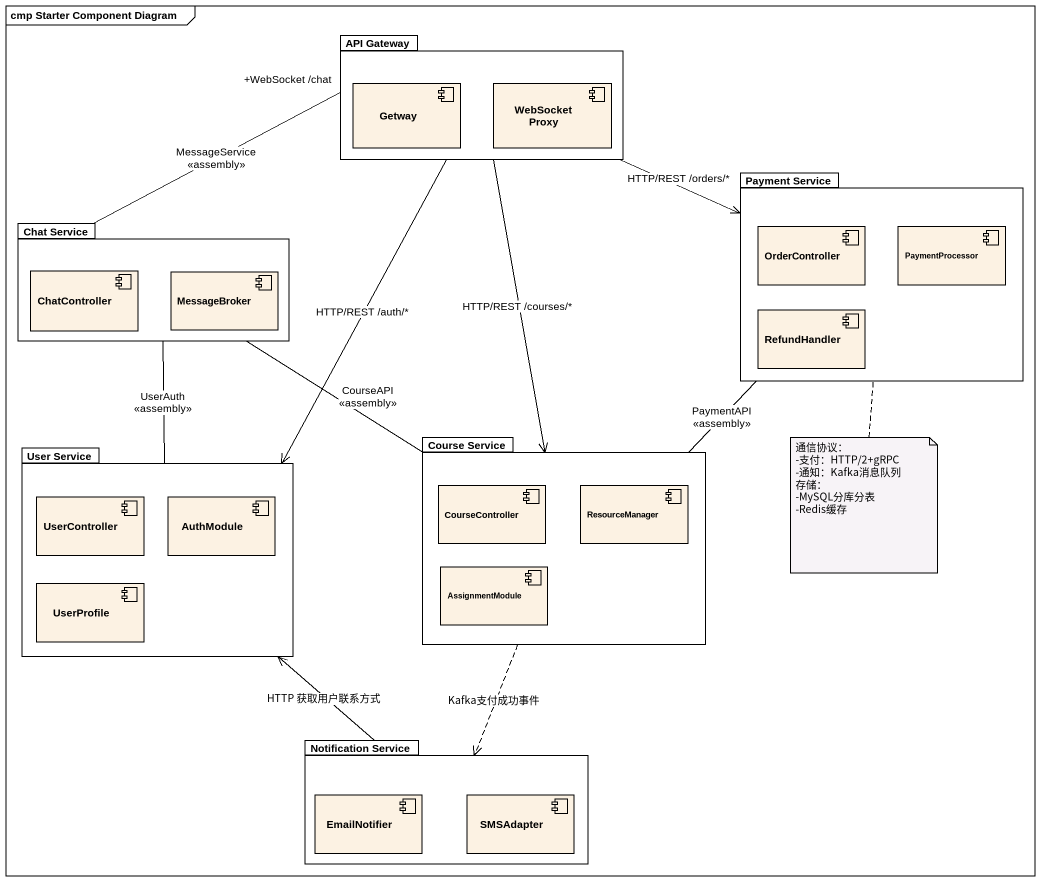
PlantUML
@startuml
mainframe cmp Starter Component Diagram
package "API Gateway" as API_Gateway {
  component Getway
  component "WebSocket Proxy" as WebSocket_Proxy
}
package "Payment Service" as Payment_Service {
  component OrderController
  component PaymentProcessor
  component RefundHandler
}
package "Chat Service" as Chat_Service {
  component ChatController
  component MessageBroker
}
package "User Service" as User_Service {
  component UserController
  component AuthModule
  component UserProfile
}
package "Course Service" as Course_Service {
  component CourseController
  component ResourceManager
  component AssignmentModule
}
package "Notification Service" as Notification_Service {
  component EmailNotifier
  component SMSAdapter
}
API_Gateway -right-> Payment_Service : HTTP/REST /orders/*
API_Gateway --> User_Service : HTTP/REST /auth/*
API_Gateway --> Course_Service : HTTP/REST /courses/*
Chat_Service -right- "+WebSocket /chat" API_Gateway : MessageService\n<<assembly>>
Chat_Service -- User_Service : UserAuth\n<<assembly>>
Chat_Service -- Course_Service : CourseAPI\n<<assembly>>
Course_Service -up- Payment_Service : PaymentAPI\n<<assembly>>
Course_Service ..> Notification_Service : Kafka支付成功事件
Notification_Service -up-> User_Service : HTTP 获取用户联系方式
note bottom of Payment_Service
  通信协议：
  -支付：HTTP/2+gRPC
  -通知：Kafka消息队列
  存储：
  -MySQL分库分表
  -Redis缓存
end note
@enduml
